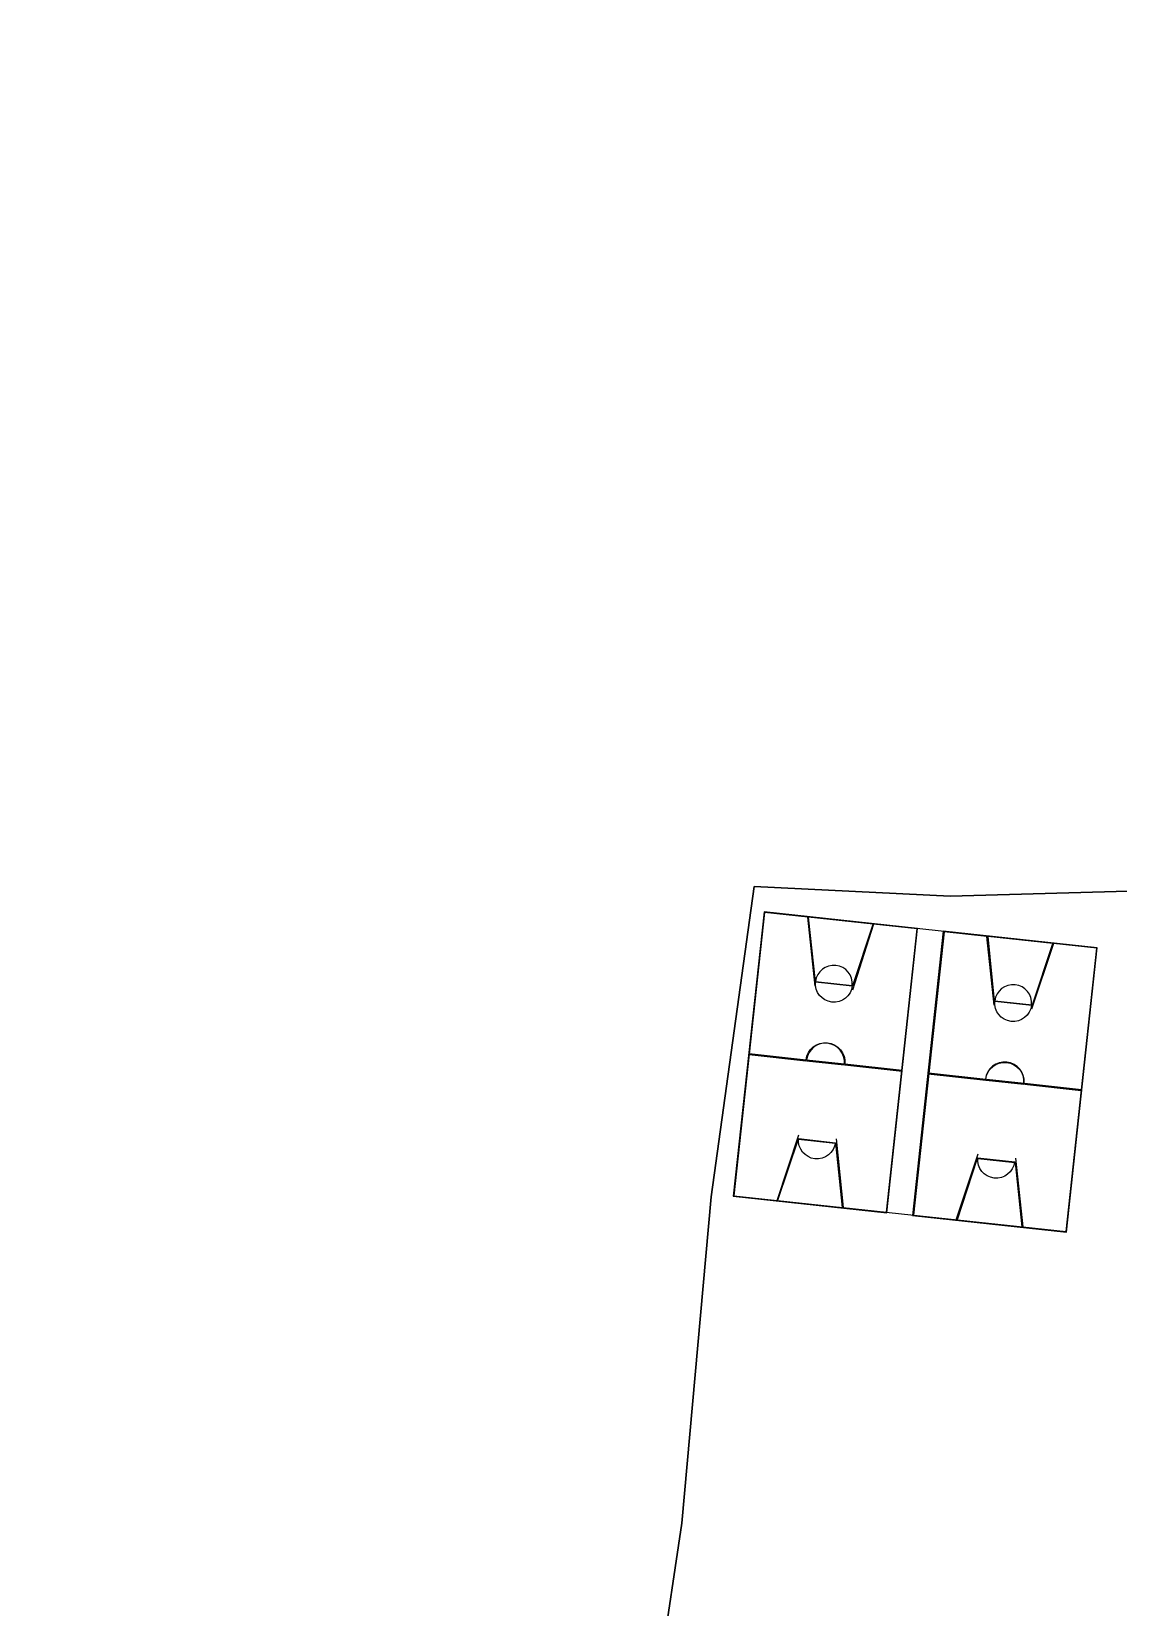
# Model space of a CAD drawing. Header units: metres. Extents: x 678 to 2349, y 417 to 1219.
# Drawn here: x 734.1 to 832.9, y 1073.8 to 1217.1 of the extents above; entities that cross this region are included whole.
import ezdxf

# ---------------------------------------------------------------- set-up
doc = ezdxf.new("R2010")
doc.units = ezdxf.units.M
doc.layers.add('PDF2_area escolar', color=7, linetype='Continuous', true_color=0x989898)
doc.layers.add('PDF_Geometry', color=7, linetype='Continuous', true_color=0x797979)

# ---------------------------------------------------------------- blocks, each defined once
blk = doc.blocks.new('base')
at = {"layer": 'PDF_Geometry', "lineweight": 25, "extrusion": (-0.000787417, 0.063364, 0.99799), "elevation": 0.03}
for points in [[(-314.36, -197.29), (-299.6, -195.68), (-292.74, -194.19), (-282.66, -192.11), (-274.48, -190.36), (-258.04, -185.15), (-248.03, -180.61), (-240.54, -177.71), (-228.64, -174.04), (-222.73, -172.71), (-217.38, -171.04), (-209.93, -169.25), (-202.16, -164.76), (-196.2, -160.28), (-195.07, -159.82), (-178.09, -157.46), (-154.3, -156.61), (-136.67, -154.61), (-124.44, -153.16), (-118.07, -151.47), (-100.79, -146.65), (-80.95, -140.97), (-73.38, -139.33), (-61.69, -135.82), (-40.5, -131.6), (-37.73, -130.87), (-17.66, -129.44), (1.31, -127.46), (21.09, -124.93), (41.01, -122.83), (47.38, -123.46), (63.59, -123.19), (81.4, -124.31), (85.64, -96.07), (88.7, -66.39), (92.81, -40.78), (97.16, -22.39), (100.6, -1.56), (102.48, 8.32), (109.69, 37.36), (117.53, 76.62), (126.22, 115.64), (131.51, 149.59), (134.68, 173.97), (136.92, 195.59), (139.96, 229.68), (141.56, 250.68), (142.61, 271.37), (143.25, 283.21), (147.07, 312.94), (152.58, 355.63), (153.55, 396.04), (150.87, 418.02), (151.78, 438.64), (150.96, 458.03), (151.78, 438.64), (150.87, 418.02), (153.55, 396.04), (152.58, 355.63), (147.07, 312.94), (143.25, 283.21), (142.61, 271.37), (141.56, 250.68), (139.96, 229.68), (136.92, 195.59), (134.68, 173.97), (131.51, 149.59), (126.22, 115.64), (117.53, 76.62), (109.69, 37.36), (102.48, 8.32), (100.6, -1.56), (97.16, -22.39), (92.81, -40.78), (88.7, -66.39), (85.64, -96.07), (81.4, -124.31), (63.59, -123.19), (47.38, -123.46), (41.01, -122.83), (21.09, -124.93), (1.31, -127.46), (-17.66, -129.44), (-37.73, -130.87), (-40.5, -131.6), (-61.69, -135.82), (-73.38, -139.33), (-80.95, -140.97), (-100.79, -146.65), (-118.07, -151.47), (-124.44, -153.16), (-136.67, -154.61), (-154.3, -156.61), (-178.09, -157.46), (-195.07, -159.82), (-196.2, -160.28), (-202.16, -164.76), (-209.93, -169.25), (-217.38, -171.04), (-222.73, -172.71), (-228.64, -174.04), (-240.54, -177.71), (-248.03, -180.61), (-258.04, -185.15), (-274.48, -190.36), (-282.66, -192.11), (-292.74, -194.19), (-299.6, -195.68), (-314.36, -197.29), (-312.18, -178.45), (-309.15, -157.9), (-306.88, -132.9), (-305.82, -118), (-298.64, -78.8), (-291.06, -45.08), (-282.25, -15.12), (-275.64, 10.47), (-270.32, 33.9), (-263.82, 63.16), (-258.15, 86.41), (-284.42, 123.89)], [(83.59, -96.15), (53.42, -92.52), (50.32, -118.29), (80.52, -121.98), (83.64, -96.11)], [(75.97, -115.17), (76.55, -121.46), (80.48, -121.93), (83.59, -96.15), (79.66, -95.68), (77.6, -101.64)], [(72.53, -115.17), (70.61, -120.74), (76.51, -121.45), (75.96, -115.59)], [(74.21, -101.23), (73.67, -94.95), (69.74, -94.48), (66.63, -120.26), (70.57, -120.73), (72.58, -114.76)], [(59.69, -113.21), (60.28, -119.49), (64.17, -119.96), (67.27, -94.18), (63.39, -93.72), (61.32, -99.68)], [(56.22, -113.21), (54.29, -118.77), (60.19, -119.48), (59.69, -113.63)], [(57.94, -99.27), (57.35, -92.99), (53.42, -92.52), (50.32, -118.29), (54.25, -118.77), (56.31, -112.8)], [(82.04, -108.99), (76.88, -108.37)], [(76.83, -108.37), (73.4, -107.95)], [(73.36, -107.95), (68.15, -107.32)], [(90.41, -55.7), (23.54, -45.33), (22.42, -46.17), (14.04, -106.09)], [(65.77, -107.03), (60.56, -106.41)], [(60.51, -106.4), (57.09, -105.99)], [(57.04, -105.98), (51.88, -105.36)], [(57.03, -106.07), (51.86, -105.45)], [(77.69, -101.24), (79.61, -95.67), (73.72, -94.96), (74.26, -100.82)], [(77.64, -101.23), (74.31, -100.83)], [(61.42, -99.28), (63.3, -93.7), (57.4, -92.99), (57.95, -98.86)], [(61.37, -99.27), (57.99, -98.86)]]:
    blk.add_lwpolyline(points, dxfattribs=at)
for points in [[(83.64, -96.11), (69.7, -94.43), (66.58, -120.3), (80.52, -121.98)], [(67.37, -94.15), (53.38, -92.46), (50.27, -118.33), (64.25, -120.02)]]:
    blk.add_lwpolyline(points, close=True, dxfattribs=at)
for points in [[(75.92, -115.58), (72.58, -115.18, 0.985257)], [(75.92, -115.54), (72.58, -115.13, -0.985257)], [(76.82, -108.46), (73.39, -108.04, 0.985629)], [(77.64, -101.28), (74.3, -100.87, -0.985257)]]:
    blk.add_lwpolyline(points, format="xyb", close=True, dxfattribs=at)
for points in [[(56.31, -113.22, 0.985257), (59.64, -113.62), (56.26, -113.21)], [(56.31, -113.17, -0.985257), (59.65, -113.58), (56.27, -113.17)], [(82.03, -109.09), (76.87, -108.46, -0.986001), (73.35, -108.04), (68.14, -107.41)], [(65.76, -107.12), (60.55, -106.5, -0.985629), (57.12, -106.09)], [(60.5, -106.49), (57.07, -106.08, 0.986001), (60.59, -106.5)], [(58.03, -98.91, -0.985257), (61.37, -99.32), (57.99, -98.91)]]:
    blk.add_lwpolyline(points, format="xyb", dxfattribs=at)

msp = doc.modelspace()

# ---------------------------------------------------------------- block references
at = {"layer": 'PDF2_area escolar'}
msp.add_blockref('base', (882.736, 1016.336, 999.038), dxfattribs=at)

doc.saveas('drawing.dxf')
